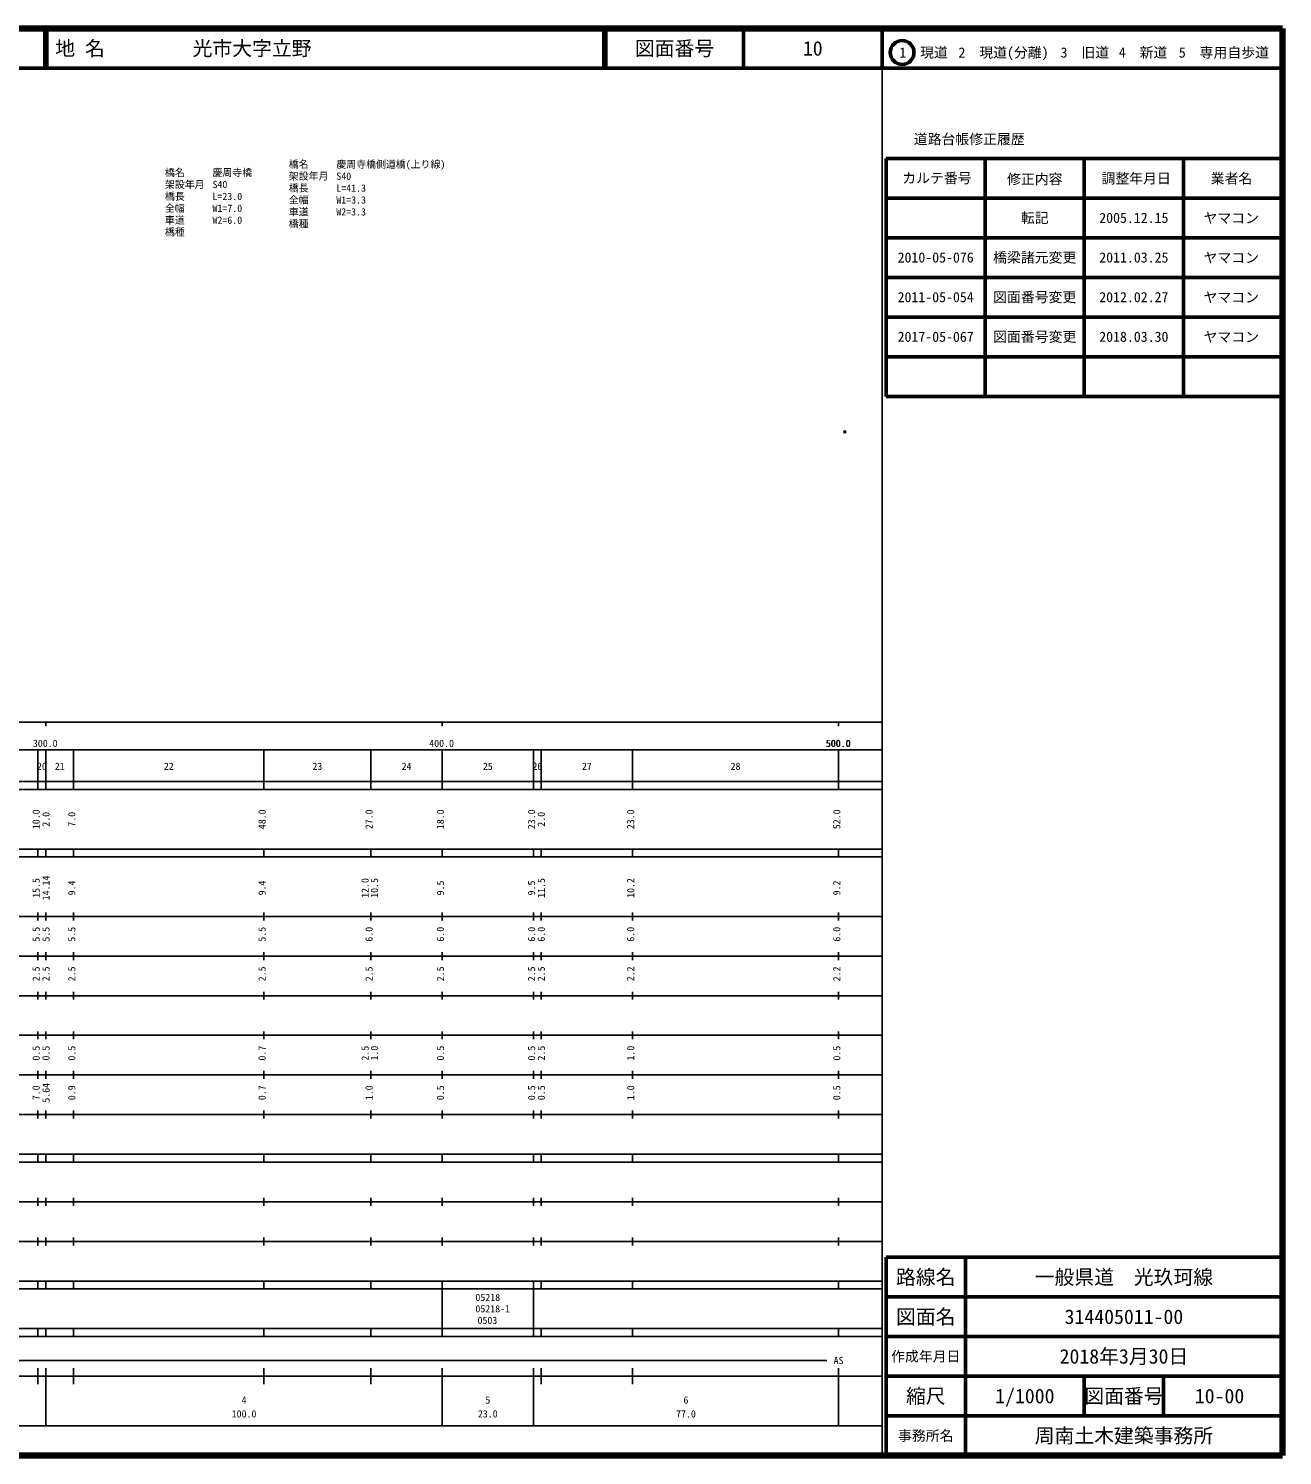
# Model space of a CAD drawing. Units: millimetres on the paper, with parts at other scales. Extents: x 40 to 680, y 20 to 380.
# Drawn here: x 363.6 to 680, y 20 to 380 of the extents above; entities that cross this region are included whole.
import ezdxf
from ezdxf.enums import TextEntityAlignment as Align

# ---------------------------------------------------------------- set-up
doc = ezdxf.new("R2010")
doc.units = ezdxf.units.MM
doc.header["$PDMODE"] = 32
doc.header["$PDSIZE"] = 0.5
for name, color, linetype in [('M-OTRS', 6, 'Continuous'), ('M-STR-HTXT', 7, 'Continuous'), ('M-TTL-TXT', 7, 'Continuous')]:
    doc.layers.add(name, color=color, linetype=linetype)
for name, color, linetype, lineweight in [('M-TTL', 2, 'Continuous', 140), ('M-TTL-BAND', 7, 'Continuous', 25), ('M-TTL-FRAM', 2, 'Continuous', 50), ('M-TTL-LINE', 7, 'Continuous', 50)]:
    doc.layers.add(name, color=color, linetype=linetype, lineweight=lineweight)
doc.styles.add('ＭＳ ゴシック', font='')
doc.styles.get('ＭＳ ゴシック').set_extended_font_data('MS Gothic')

msp = doc.modelspace()

# ---------------------------------------------------------------- linework, layer by layer
at = {"layer": 'M-OTRS'}
msp.add_point((569.604, 278.252), dxfattribs=at)
at = {"layer": 'M-TTL'}
for p, q in [((680, 380), (40, 380)), ((680, 20), (680, 380)), ((40, 20), (680, 20))]:
    msp.add_line(p, q, dxfattribs=at)
at = {"layer": 'M-TTL-BAND'}
for p, q in [((579, 20), (579, 370)), ((40, 205), (579, 205)), ((368, 205), (368, 204)), ((468, 205), (468, 204)), ((568, 205), (568, 204)), ((68, 198), (579, 198)), ((366, 188), (366, 198)), ((368, 188), (368, 198)), ((375, 188), (375, 198)), ((423, 188), (423, 198)), ((450, 188), (450, 198)), ((468, 188), (468, 198)), ((491, 188), (491, 198)), ((493, 188), (493, 198)), ((516, 188), (516, 198)), ((568, 188), (568, 198)), ((40, 190), (579, 190)), ((40, 188), (579, 188)), ((40, 173), (579, 173)), ((366, 171), (366, 173)), ((368, 171), (368, 173)), ((375, 171), (375, 173)), ((423, 171), (423, 173)), ((450, 171), (450, 173)), ((468, 171), (468, 173)), ((491, 171), (491, 173)), ((493, 171), (493, 173)), ((516, 171), (516, 173)), ((568, 171), (568, 173)), ((40, 171), (579, 171)), ((40, 156), (579, 156)), ((366, 155), (366, 157)), ((368, 155), (368, 157)), ((375, 155), (375, 157)), ((423, 155), (423, 157)), ((450, 155), (450, 157)), ((468, 155), (468, 157)), ((491, 155), (491, 157)), ((493, 155), (493, 157)), ((516, 155), (516, 157)), ((568, 155), (568, 157)), ((46, 146), (579, 146)), ((366, 145), (366, 147)), ((368, 145), (368, 147)), ((375, 145), (375, 147)), ((423, 145), (423, 147)), ((450, 145), (450, 147)), ((468, 145), (468, 147)), ((491, 145), (491, 147)), ((493, 145), (493, 147)), ((516, 145), (516, 147)), ((568, 145), (568, 147)), ((366, 135), (366, 137)), ((368, 135), (368, 137)), ((375, 135), (375, 137)), ((423, 135), (423, 137)), ((450, 135), (450, 137)), ((468, 135), (468, 137)), ((491, 135), (491, 137)), ((493, 135), (493, 137)), ((516, 135), (516, 137)), ((568, 135), (568, 137)), ((52, 136), (579, 136)), ((46, 126), (579, 126)), ((366, 125), (366, 127)), ((368, 125), (368, 127)), ((375, 125), (375, 127)), ((423, 125), (423, 127)), ((450, 125), (450, 127)), ((468, 125), (468, 127)), ((491, 125), (491, 127)), ((493, 125), (493, 127)), ((516, 125), (516, 127)), ((568, 125), (568, 127)), ((52, 116), (579, 116)), ((366, 115), (366, 117)), ((368, 115), (368, 117)), ((375, 115), (375, 117)), ((423, 115), (423, 117)), ((450, 115), (450, 117)), ((468, 115), (468, 117)), ((491, 115), (491, 117)), ((493, 115), (493, 117)), ((516, 115), (516, 117)), ((568, 115), (568, 117)), ((46, 106), (579, 106)), ((366, 105), (366, 107)), ((368, 105), (368, 107)), ((375, 105), (375, 107)), ((423, 105), (423, 107)), ((450, 105), (450, 107)), ((468, 105), (468, 107)), ((491, 105), (491, 107)), ((493, 105), (493, 107)), ((516, 105), (516, 107)), ((568, 105), (568, 107)), ((40, 96), (579, 96)), ((40, 94), (579, 94)), ((366, 94), (366, 96)), ((368, 94), (368, 96)), ((375, 94), (375, 96)), ((423, 94), (423, 96)), ((450, 94), (450, 96)), ((468, 94), (468, 96)), ((491, 94), (491, 96)), ((493, 94), (493, 96)), ((516, 94), (516, 96)), ((568, 94), (568, 96)), ((49, 84), (579, 84)), ((366, 83), (366, 85)), ((368, 83), (368, 85)), ((375, 83), (375, 85)), ((423, 83), (423, 85)), ((450, 83), (450, 85)), ((468, 83), (468, 85)), ((491, 83), (491, 85)), ((493, 83), (493, 85)), ((516, 83), (516, 85)), ((568, 83), (568, 85)), ((40, 74), (579, 74)), ((366, 73), (366, 75)), ((368, 73), (368, 75)), ((375, 73), (375, 75)), ((423, 73), (423, 75)), ((450, 73), (450, 75)), ((468, 73), (468, 75)), ((491, 73), (491, 75)), ((493, 73), (493, 75)), ((516, 73), (516, 75)), ((568, 73), (568, 75)), ((40, 64), (579, 64)), ((40, 62), (579, 62)), ((366, 62), (366, 64)), ((368, 62), (368, 64)), ((375, 62), (375, 64)), ((423, 62), (423, 64)), ((450, 62), (450, 64)), ((468, 62), (468, 64)), ((468, 52), (468, 62)), ((491, 62), (491, 64)), ((491, 52), (491, 62)), ((493, 62), (493, 64)), ((516, 62), (516, 64)), ((568, 62), (568, 64)), ((40, 52), (579, 52)), ((366, 50), (366, 52)), ((368, 50), (368, 52)), ((375, 50), (375, 52)), ((423, 50), (423, 52)), ((450, 50), (450, 52)), ((468, 50), (468, 52)), ((491, 50), (491, 52)), ((493, 50), (493, 52)), ((516, 50), (516, 52)), ((568, 50), (568, 52)), ((40, 50), (579, 50)), ((71, 44), (565, 44)), ((40, 40), (579, 40)), ((366, 38), (366, 42)), ((368, 27.5), (368, 42)), ((375, 38), (375, 42)), ((423, 38), (423, 42)), ((450, 38), (450, 42)), ((468, 27.5), (468, 42)), ((491, 27.5), (491, 42)), ((493, 38), (493, 42)), ((516, 38), (516, 42)), ((568, 27.5), (568, 42)), ((68, 27.5), (579, 27.5))]:
    msp.add_line(p, q, dxfattribs=at)
at = {"layer": 'M-TTL-FRAM'}
for p, q in [((580, 347.197), (580, 287.197)), ((580, 347.197), (680, 347.197)), ((580, 287.197), (680, 287.197)), ((680, 70), (580, 70)), ((580, 70), (580, 20))]:
    msp.add_line(p, q, dxfattribs=at)
at = {"layer": 'M-TTL-LINE'}
for p, q in [((367.75, 380), (367.75, 370)), ((368.25, 380), (368.25, 370)), ((508.747, 380), (508.747, 370)), ((509.247, 380), (509.247, 370)), ((543.997, 380), (543.997, 370)), ((579, 380), (579, 370)), ((40, 370), (680, 370)), ((605, 347.197), (605, 287.197)), ((630, 347.197), (630, 287.197)), ((655, 347.197), (655, 287.197)), ((580, 337.197), (680, 337.197)), ((580, 327.197), (680, 327.197)), ((580, 317.197), (680, 317.197)), ((580, 307.197), (680, 307.197)), ((580, 297.197), (680, 297.197)), ((600, 70), (600, 20)), ((680, 60), (580, 60)), ((680, 50), (580, 50)), ((680, 40), (580, 40)), ((630, 40), (630, 30)), ((650, 40), (650, 30)), ((680, 30), (580, 30))]:
    msp.add_line(p, q, dxfattribs=at)
msp.add_circle((584.031, 373.958), 3, dxfattribs=at)

# ---------------------------------------------------------------- texts
at = {"layer": 'M-STR-HTXT', "style": 'ＭＳ ゴシック'}
for s, p in [('橋名', (429.289, 344.292)), ('慶周寺橋側道橋(上り線)', (441.289, 344.292)), ('橋名', (398.04, 342.194)), ('慶周寺橋', (410.04, 342.194)), ('架設年月', (429.289, 341.292)), ('S40', (441.289, 341.292)), ('橋長', (398.04, 336.194)), ('架設年月', (398.04, 339.194)), ('S40', (410.04, 339.194)), ('L=23.0', (410.04, 336.194)), ('橋長', (429.289, 338.292)), ('L=41.3', (441.289, 338.292)), ('全幅', (398.04, 333.194)), ('W1=7.0', (410.04, 333.194)), ('全幅', (429.289, 335.292)), ('車道', (429.289, 332.292)), ('W1=3.3', (441.289, 335.292)), ('車道', (398.04, 330.194)), ('W2=6.0', (410.04, 330.194)), ('橋種', (429.289, 329.292)), ('W2=3.3', (441.289, 332.292)), ('橋種', (398.04, 327.194))]:
    msp.add_text(s, height=1.833, dxfattribs=at).set_placement(p, align=Align.BOTTOM_LEFT)
at = {"layer": 'M-TTL-BAND', "style": 'ＭＳ ゴシック'}
for s, p in [('300.0', (367.844, 198.195)), ('400.0', (467.844, 198.195)), ('500.0', (567.844, 198.195)), ('500.0', (568, 198.195)), ('20', (367, 192.405)), ('21', (371.5, 192.405)), ('22', (399, 192.405)), ('23', (436.5, 192.405)), ('24', (459, 192.405)), ('25', (479.5, 192.405)), ('26', (492, 192.405)), ('27', (504.5, 192.405)), ('28', (542, 192.405)), ('AS', (568, 42.5)), ('4', (418, 32.523)), ('5', (479.5, 32.523)), ('6', (529.5, 32.523)), ('100.0', (418, 29.033)), ('23.0', (479.5, 29.033)), ('77.0', (529.5, 29.033))]:
    msp.add_text(s, height=1.833, dxfattribs=at).set_placement(p, align=Align.BOTTOM_CENTER)
for s, p in [('10.0', (367, 180.5)), ('2.0', (369.486, 180.5)), ('7.0', (376, 180.5)), ('48.0', (424, 180.5)), ('27.0', (451, 180.5)), ('18.0', (469, 180.5)), ('23.0', (492, 180.5)), ('2.0', (494.456, 180.5)), ('23.0', (517, 180.5)), ('52.0', (569, 180.5)), ('14.14', (369.486, 163.174)), ('15.5', (367, 163.174)), ('9.4', (376, 163.174)), ('9.4', (424, 163.174)), ('12.0', (450, 163.174)), ('10.5', (452.37, 163.174)), ('9.5', (469, 163.174)), ('9.5', (492, 163.174)), ('11.5', (494.456, 163.174)), ('10.2', (517, 163.174)), ('9.2', (569, 163.174)), ('5.5', (367, 151.5)), ('5.5', (369.486, 151.5)), ('5.5', (376, 151.5)), ('5.5', (424, 151.5)), ('6.0', (451, 151.5)), ('6.0', (469, 151.5)), ('6.0', (492, 151.5)), ('6.0', (494.456, 151.5)), ('6.0', (517, 151.5)), ('6.0', (569, 151.5)), ('2.5', (367, 141.5)), ('2.5', (369.486, 141.5)), ('2.5', (376, 141.5)), ('2.5', (424, 141.5)), ('2.5', (451, 141.5)), ('2.5', (469, 141.5)), ('2.5', (492, 141.5)), ('2.5', (494.456, 141.5)), ('2.2', (517, 141.5)), ('2.2', (569, 141.5)), ('0.5', (367, 121.5)), ('0.5', (369.486, 121.5)), ('0.5', (376, 121.5)), ('0.7', (424, 121.5)), ('2.5', (450, 121.5)), ('1.0', (452.37, 121.5)), ('0.5', (469, 121.5)), ('0.5', (492, 121.5)), ('2.5', (494.456, 121.5)), ('1.0', (517, 121.5)), ('0.5', (569, 121.5)), ('7.0', (367, 111.5)), ('5.64', (369.486, 111.5)), ('0.9', (376, 111.5)), ('0.7', (424, 111.5)), ('1.0', (451, 111.5)), ('0.5', (469, 111.5)), ('0.5', (492, 111.5)), ('0.5', (494.456, 111.5)), ('1.0', (517, 111.5)), ('0.5', (569, 111.5))]:
    msp.add_text(s, height=1.833, rotation=90, dxfattribs=at).set_placement(p, align=Align.BOTTOM_CENTER)
for s, p in [('05218', (476.375, 58.405)), ('05218-1', (476.375, 55.55)), ('0503', (476.91, 52.631))]:
    msp.add_text(s, height=1.833, dxfattribs=at).set_placement(p, align=Align.BOTTOM_LEFT)
at = {"layer": 'M-TTL-TXT', "style": 'ＭＳ ゴシック'}
for s, p in [('地 名', (370.38, 375)), ('光市大字立野', (405.024, 375))]:
    msp.add_text(s, height=3.666, dxfattribs=at).set_placement(p, align=Align.MIDDLE_LEFT)
for s, height, p in [('図面番号', 3.666, (526.622, 375)), ('10', 3.666, (561.497, 375)), ('1\u3000現道', 2.566, (589.448, 373.958)), ('2\u3000現道(分離)', 2.566, (609.619, 373.958)), ('3\u3000旧道', 2.566, (630.121, 373.958)), ('4\u3000新道', 2.566, (644.824, 373.958)), ('5\u3000専用自歩道', 2.566, (665.228, 373.958)), ('道路台帳修正履歴', 2.566, (600.968, 352.113)), ('カルテ番号', 2.566, (592.839, 342.277)), ('修正内容', 2.566, (617.509, 342.023)), ('調整年月日', 2.566, (643.089, 342.197)), ('業者名', 2.566, (667.134, 342.197)), ('転記', 2.566, (617.5, 332.245)), ('2005.12.15', 2.566, (642.5, 332.245)), ('ヤマコン', 2.566, (667.077, 332.189)), ('2010-05-076', 2.566, (592.5, 322.245)), ('橋梁諸元変更', 2.566, (617.5, 322.245)), ('2011.03.25', 2.566, (642.5, 322.245)), ('ヤマコン', 2.566, (667.077, 322.189)), ('2011-05-054', 2.566, (592.5, 312.245)), ('図面番号変更', 2.566, (617.5, 312.245)), ('2012.02.27', 2.566, (642.5, 312.245)), ('ヤマコン', 2.566, (667.077, 312.189)), ('2017-05-067', 2.566, (592.5, 302.245)), ('図面番号変更', 2.566, (617.5, 302.245)), ('2018.03.30', 2.566, (642.5, 302.245)), ('ヤマコン', 2.566, (667.077, 302.189)), ('路線名', 3.666, (590, 65)), ('路線名', 3.666, (590, 65)), ('一般県道\u3000光玖珂線', 3.666, (640, 65)), ('図面名', 3.666, (590, 55)), ('図面名', 3.666, (590, 55)), ('314405011-00', 3.666, (640, 55)), ('2018年3月30日', 3.666, (640, 45)), ('作成年月日', 2.566, (590, 45)), ('作成年月日', 2.566, (590, 45)), ('縮尺', 3.666, (590, 35)), ('縮尺', 3.666, (590, 35)), ('1/1000', 3.666, (615, 35)), ('図面番号', 3.666, (640, 35)), ('図面番号', 3.666, (640, 35)), ('10-00', 3.666, (664.125, 35)), ('事務所名', 2.566, (590, 25)), ('事務所名', 2.566, (590, 25)), ('周南土木建築事務所', 3.666, (640, 25))]:
    msp.add_text(s, height=height, dxfattribs=at).set_placement(p, align=Align.MIDDLE_CENTER)

doc.saveas('drawing.dxf')
